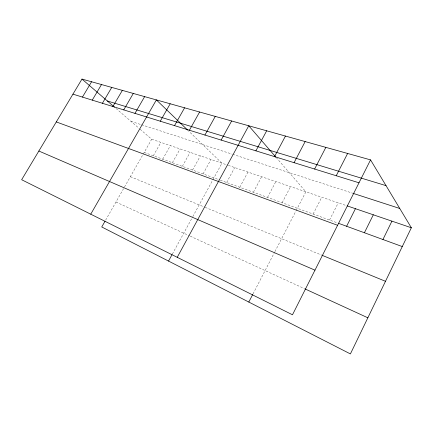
<?xml version="1.0" encoding="UTF-8"?>
<svg xmlns="http://www.w3.org/2000/svg" width="433" height="433" viewBox="0 0 433 433"><rect width="100%" height="100%" fill="white"/><g stroke="black" fill="none" stroke-linecap="round" stroke-linejoin="round"><path stroke-width="0.32" stroke-dasharray="2.17 1.62" d="M329.545 220.034L338.26 202.844M313.129 214.043L321.751 197.221M253.045 293.855L274.603 252.212M274.906 251.622L295.831 211.196M296.134 210.617L305.871 191.803L276.757 158.153M282.137 202.741L290.581 186.591M267.497 197.399L275.848 181.568M253.381 192.252L261.646 176.729M239.768 187.283L247.941 172.058M226.627 182.493L234.713 167.544M172.356 254.074L192.458 217.225M192.777 216.635L212.657 180.204M212.976 179.619L221.94 163.192L188.182 130.604M203.082 173.904L211.012 159.463M192.544 170.061L200.403 155.848M182.315 166.326L190.098 152.335M172.377 162.7L180.09 148.925M162.716 159.176L170.358 145.607M153.325 155.75L160.892 142.381M105.63 220.143L124.168 187.581M124.493 187.007L142.874 154.722M143.204 154.148L151.691 139.242L139.561 128.774M130.945 121.337L140.297 124.368M141.586 124.785L231.969 154.088M232.613 154.294L352.235 193.075M151.691 139.242L227.688 165.152M228.326 165.368L346.524 205.664M144.189 152.421L219.645 179.944M220.278 180.177L337.767 223.033M130.376 176.675L204.555 207.098M205.15 207.342L321.308 254.977M115.947 202.022L189.638 235.888M190.228 236.158L304.35 288.611M115.984 108.423L139.063 128.347"/><path stroke-width="0.65" d="M370.551 159.885L292.481 314.796L21.65 179.722L81.978 79.077L370.551 159.885L411.35 227.763L350.4 353.923L101.744 226.968L104.986 221.279M382.94 239.509L391.93 221.144M364.407 232.748L373.306 214.795M346.622 226.264L355.428 208.701M336.235 175.744L347.623 153.466M248.802 302.05L252.742 294.44M314.618 169.043L325.854 147.372M294.077 162.678L305.157 141.575M274.522 156.616L285.455 136.054M255.892 150.841L266.674 130.798M177.232 257.316L248.753 125.781L275.918 157.184M168.54 261.072L172.036 254.658M221.149 140.076L231.633 120.986M204.923 135.047L215.266 116.401M189.4 130.236L199.602 112.012M174.526 125.624L184.593 107.812M160.27 121.208L170.196 103.779M90.751 214.183L156.383 99.915L187.7 130.144M134.961 113.365L144.644 96.624M123.735 109.885L133.299 93.447M112.889 106.523L122.344 90.378M102.404 103.271L111.752 87.412M92.261 100.131L101.501 84.543M82.449 97.089L91.585 81.767M107.362 100.981L386.025 185.638M72.95 94.145L359 182.796M352.857 193.275L399.756 208.479M347.163 205.881L411.35 227.763M338.4 223.266L402.268 246.561M56.295 121.922L337.583 225.301M321.914 255.226L385.484 281.298M38.856 151.02L314.97 270.165M304.946 288.887L367.855 317.795M81.978 79.077L114.474 107.124"/></g></svg>
